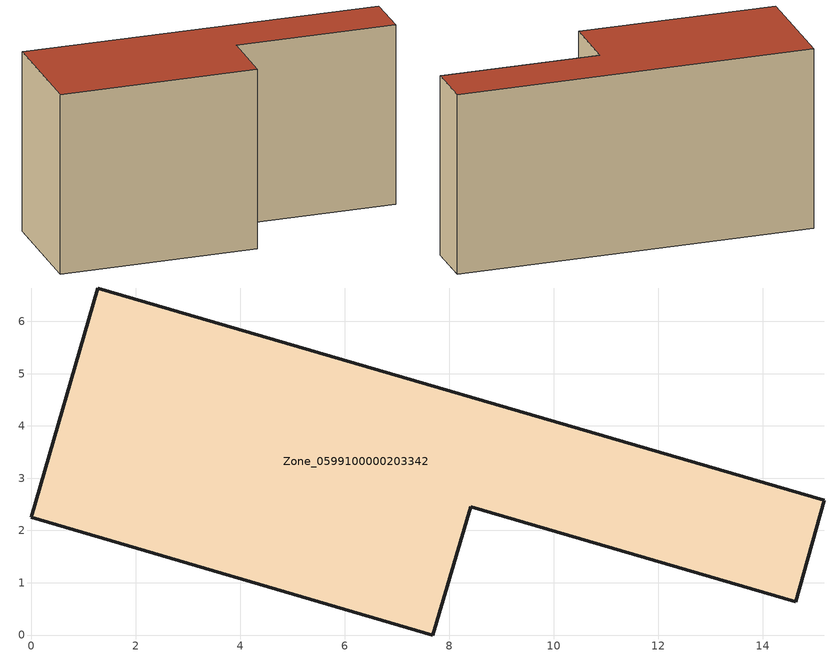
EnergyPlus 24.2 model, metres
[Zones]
Zone_0599100000203342
 floor ground (C_G): 0,2.25 1.28,6.64 15.18,2.58 14.63,0.64 8.41,2.45 7.69,0 z0
 wall outside (C_F): 1.28,6.64 0,2.25 7.69,0 8.41,2.45 14.63,0.64 15.18,2.58 1.28,6.64 z0:7.46
 roof outside (C_R): 15.18,2.58 1.28,6.64 0,2.25 7.69,0 8.41,2.45 14.63,0.64 z7.46
[BUILDING]
Pand.0599100000203342: North Axis=0; Terrain=City; Loads Convergence Tolerance Value=0.04; Temperature Convergence Tolerance Value=0.4; Solar Distribution=FullExterior; Maximum Number of Warmup Days=25; Minimum Number of Warmup Days=1
[Site:Location]
Rotterdam.The.Hague.AP_ZH_NLD Design_Conditions: Latitude=51.96; Longitude=4.45; Time Zone=1; Elevation=-4.5
[SITE:GROUNDTEMPERATURE:BUILDINGSURFACE]
18, 18, 18, 18, 18, 18, 18, 18, 18, 18, 18, 18
[MATERIAL] Thermal Absorptance=0.9; Solar Absorptance=0.7; Visible Absorptance=0.7
Name | Roughness | Thickness | Conductivity | Density | Specific Heat
G.TI.1946 | MediumSmooth | 0.15 | 1 | 540 | 1210
F.TI.1946 | Rough | 0.3 | 0.857143 | 1920 | 840
R.TI.1946 | MediumRough | 0.2 | 0.1 | 1500 | 1000
[CONSTRUCTION]
C_G: G.TI.1946
C_F: F.TI.1946
C_R: R.TI.1946
[ZONE]
Zone_0599100000203342: Type=1; Multiplier=1; Ceiling Height=Autocalculate; Volume=Autocalculate; Floor Area=autocalculate; Part of Total Floor Area=Yes
[ZONEINFILTRATION:DESIGNFLOWRATE]
Infil_Zone_0599100000203342: Zone or ZoneList or Space or SpaceList=Zone_0599100000203342; Schedule=AlwaysOn; Design Flow Rate Calculation Method=Flow/Area; Flow Rate per Floor Area=0.003; Constant Term Coefficient=1; Temperature Term Coefficient=0; Velocity Term Coefficient=0; Velocity Squared Term Coefficient=0
[HVACTEMPLATE:ZONE:IDEALLOADSAIRSYSTEM]
Zone_0599100000203342: Maximum Heating Supply Air Temperature=50; Minimum Cooling Supply Air Temperature=13; Maximum Heating Supply Air Humidity Ratio=0.0156; Minimum Cooling Supply Air Humidity Ratio=0.0077; Heating Limit=NoLimit; Cooling Limit=NoLimit; Dehumidification Control Type=ConstantSensibleHeatRatio; Cooling Sensible Heat Ratio=0.7; Dehumidification Setpoint=60; Humidification Control Type=None; Humidification Setpoint=30; Outdoor Air Method=None; Outdoor Air Flow Rate per Person=0.00944; Outdoor Air Flow Rate per Zone Floor Area=0; Outdoor Air Flow Rate per Zone=0; Demand Controlled Ventilation Type=None; Outdoor Air Economizer Type=NoEconomizer; Heat Recovery Type=None; Sensible Heat Recovery Effectiveness=0.7; Latent Heat Recovery Effectiveness=0.65
[ZONECONTROL:THERMOSTAT]
ThermostatControl_Zone_0599100000203342: Zone or ZoneList=Zone_0599100000203342; Control Type Schedule=DualSetpointControlType; Control 1=Thermostat_Zone_0599100000203342; Temperature Difference Between Cutout And Setpoint=0
[THERMOSTATSETPOINT:DUALSETPOINT]
Thermostat_Zone_0599100000203342: Heating Setpoint Temperature Schedule=HeatingSetpoint_Zone_0599100000203342; Cooling Setpoint Temperature Schedule=CoolingSetpoint_Zone_0599100000203342
[SCHEDULE:COMPACT]
HeatingSetpoint_Zone_0599100000203342: Through: 12/31, For: AllDays, Until: 24:00, 21
CoolingSetpoint_Zone_0599100000203342: Through: 12/31, For: AllDays, Until: 24:00, 24
DualSetpointControlType: Through: 12/31, For: AllDays, Until: 24:00, 4
AlwaysOn: Through: 12/31, For: AllDays, Until: 24:00, 1
